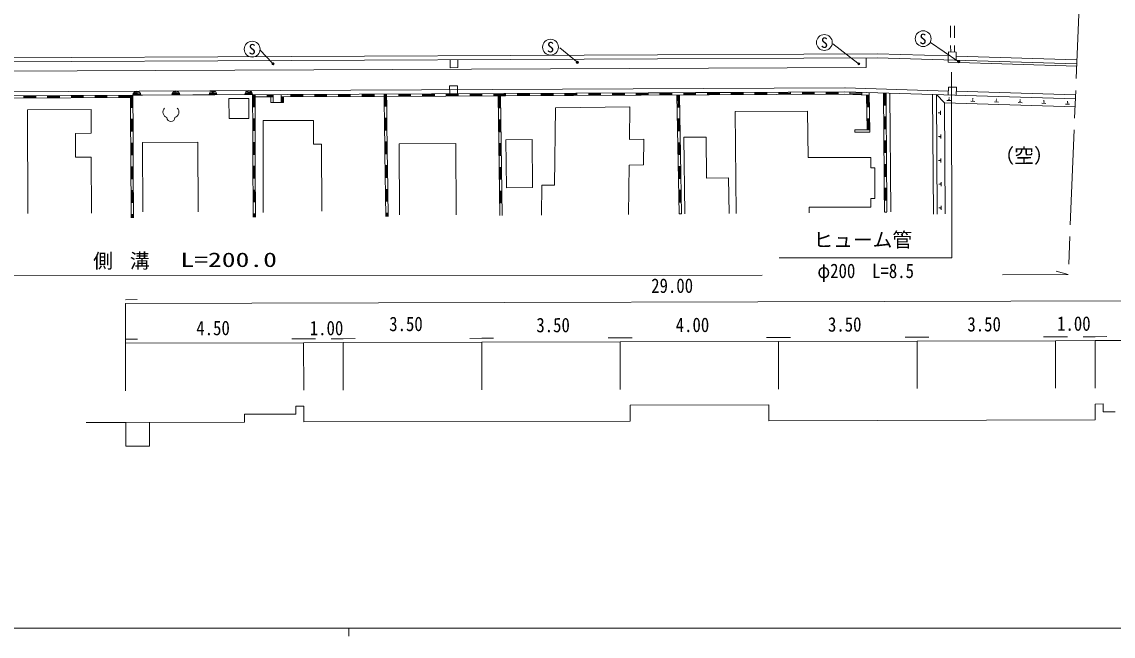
# Model space of a CAD drawing. Units: millimetres, scale not verified. Extents: x 40000 to 680000, y 20000 to 380000.
# Drawn here: x 126632 to 264739, y 204000 to 281682 of the extents above; entities that cross this region are included whole.
import ezdxf
from ezdxf.enums import TextEntityAlignment as Align

# ---------------------------------------------------------------- set-up
doc = ezdxf.new("R2010")
doc.units = ezdxf.units.MM
doc.header["$LTSCALE"] = 1000
doc.linetypes.add('CHAIN', pattern=[18.5, 12, -1.5, 3.5, -1.5])
for name, color, linetype, lineweight in [('M-BGD', 7, 'Continuous', 13), ('M-BMK', 2, 'CHAIN', 13), ('M-STR-HTXT', 7, 'Continuous', 13), ('M-STR-STRC', 7, 'Continuous', 13), ('M-TTL-BAND', 7, 'Continuous', 13)]:
    doc.layers.add(name, color=color, linetype=linetype, lineweight=lineweight)
doc.styles.add('ＭＳ ゴシック', font='')
doc.styles.get('ＭＳ ゴシック').set_extended_font_data('MS Gothic')

msp = doc.modelspace()

# ---------------------------------------------------------------- linework, layer by layer
at = {"layer": 'M-BGD'}
for p, q in [((244174, 281186), (244174, 279686)), ((244675, 281177), (244675, 279677)), ((234870, 277634), (93470, 276996)), ((243865, 277368), (234870, 277634)), ((243884, 277869), (243857, 276867)), ((244886, 277841), (243884, 277869)), ((244174, 278686), (244175, 277859)), ((244675, 278677), (244675, 277851)), ((244858, 276840), (244886, 277841)), ((234861, 277133), (93471, 276495)), ((180823, 276889), (180826, 275887)), ((181828, 275890), (181825, 276892)), ((233469, 277130), (233472, 275918)), ((260135, 276389), (234861, 277133)), ((243857, 276867), (243847, 276566)), ((260125, 276089), (243847, 276566)), ((260153, 276890), (244867, 277340)), ((233472, 275918), (93475, 275293)), ((180826, 275887), (181828, 275890)), ((181774, 273596), (180772, 273593)), ((180772, 273593), (180785, 272592)), ((181786, 272594), (181774, 273596)), ((230785, 273316), (93492, 272699)), ((205886, 272709), (93493, 272198)), ((140391, 272111), (125346, 272044)), ((126889, 272049), (126888, 272349)), ((128391, 272253), (126888, 272249)), ((128391, 272153), (126889, 272149)), ((128391, 272053), (128391, 272353)), ((129894, 272067), (129893, 272367)), ((131396, 272271), (129893, 272267)), ((131396, 272171), (129894, 272167)), ((131396, 272071), (131395, 272371)), ((132899, 272075), (132898, 272375)), ((134401, 272279), (132898, 272275)), ((134401, 272179), (132898, 272175)), ((134401, 272079), (134400, 272379)), ((135904, 272093), (135903, 272393)), ((137405, 272297), (135903, 272293)), ((137406, 272197), (135903, 272193)), ((137406, 272097), (137405, 272397)), ((138908, 272101), (138908, 272401)), ((140391, 272305), (138908, 272301)), ((140391, 272205), (138908, 272201)), ((140391, 272415), (140392, 270862)), ((140491, 272414), (140492, 270861)), ((140591, 272413), (140592, 270861)), ((140692, 272413), (155840, 272482)), ((140692, 272413), (140693, 270860)), ((140693, 272425), (141686, 272487)), ((140707, 272529), (141658, 272594)), ((141686, 272487), (140707, 272529)), ((140756, 272658), (141536, 272787)), ((141658, 272594), (140756, 272658)), ((141536, 272787), (140975, 272867)), ((140975, 272867), (141359, 272504)), ((145625, 272447), (146618, 272509)), ((145639, 272550), (146590, 272616)), ((146618, 272509), (145639, 272550)), ((145688, 272680), (146467, 272808)), ((146590, 272616), (145688, 272680)), ((146467, 272808), (145907, 272888)), ((145907, 272888), (146291, 272526)), ((150331, 272499), (151316, 272550)), ((150351, 272624), (151275, 272675)), ((151316, 272550), (150351, 272624)), ((150455, 272793), (151124, 272853)), ((151275, 272675), (150455, 272793)), ((151124, 272853), (150733, 272951)), ((150733, 272951), (150993, 272538)), ((154845, 272529), (155838, 272531)), ((154892, 272618), (155809, 272647)), ((155838, 272531), (154892, 272618)), ((155809, 272647), (154944, 272789)), ((154944, 272789), (155686, 272779)), ((155686, 272779), (155214, 272874)), ((155214, 272874), (155396, 272569)), ((155840, 272485), (155841, 270932)), ((155940, 272484), (155941, 270932)), ((156040, 272484), (156041, 270931)), ((156140, 272483), (156141, 270930)), ((158442, 272194), (156140, 272184)), ((157683, 272188), (157682, 272489)), ((158441, 272391), (157682, 272389)), ((158441, 272291), (157682, 272289)), ((158142, 272193), (158145, 271492)), ((158440, 272493), (158445, 271493)), ((159440, 272498), (159445, 271498)), ((172494, 272256), (159441, 272199)), ((159542, 272198), (159543, 271498)), ((159642, 272198), (159643, 271499)), ((159741, 272200), (159745, 271499)), ((160688, 272206), (160687, 272507)), ((162189, 272411), (160687, 272407)), ((162190, 272311), (160687, 272307)), ((162190, 272210), (162189, 272511)), ((163692, 272214), (163692, 272515)), ((165194, 272419), (163692, 272415)), ((165195, 272319), (163692, 272315)), ((165195, 272218), (165194, 272519)), ((166697, 272233), (166697, 272533)), ((168199, 272437), (166697, 272433)), ((168200, 272337), (166697, 272333)), ((168200, 272237), (168199, 272537)), ((169702, 272241), (169701, 272541)), ((171204, 272445), (169702, 272441)), ((171204, 272345), (169702, 272341)), ((171205, 272245), (171204, 272545)), ((172491, 272560), (172505, 271007)), ((172591, 272560), (172606, 271007)), ((172692, 272560), (172706, 271008)), ((172792, 272560), (172806, 271008)), ((187857, 272326), (172793, 272260)), ((174335, 272264), (174334, 272565)), ((175837, 272468), (174335, 272464)), ((175837, 272368), (174335, 272364)), ((175838, 272268), (175837, 272569)), ((177340, 272282), (177339, 272583)), ((178842, 272486), (177339, 272482)), ((178842, 272386), (177340, 272382)), ((178842, 272286), (178842, 272587)), ((180345, 272290), (180344, 272591)), ((181847, 272494), (180344, 272490)), ((181847, 272394), (180345, 272390)), ((181847, 272294), (181846, 272595)), ((183350, 272308), (183349, 272609)), ((184852, 272512), (183349, 272508)), ((184852, 272412), (183349, 272408)), ((184852, 272312), (184851, 272613)), ((186355, 272316), (186354, 272617)), ((187857, 272521), (186354, 272516)), ((187857, 272420), (186354, 272416)), ((186916, 272318), (187116, 257183)), ((187016, 272318), (187040, 270796)), ((187116, 272318), (187140, 270796)), ((187216, 272318), (187417, 257194)), ((187857, 272320), (187856, 272621)), ((230787, 272515), (187857, 272326)), ((189359, 272334), (189359, 272635)), ((190861, 272539), (189359, 272535)), ((190862, 272438), (189359, 272434)), ((190862, 272338), (190861, 272639)), ((192364, 272342), (192364, 272643)), ((193866, 272557), (192364, 272543)), ((193867, 272456), (192364, 272442)), ((193867, 272356), (193866, 272657)), ((195369, 272360), (195368, 272661)), ((196871, 272565), (195369, 272561)), ((196871, 272464), (195369, 272460)), ((196872, 272364), (196871, 272665)), ((198374, 272368), (198373, 272669)), ((199876, 272583), (198374, 272569)), ((199876, 272482), (198374, 272468)), ((199877, 272382), (199876, 272683)), ((201379, 272386), (201378, 272687)), ((202881, 272591), (201378, 272587)), ((202881, 272491), (201379, 272486)), ((202881, 272390), (202881, 272691)), ((204384, 272404), (204383, 272705)), ((205886, 272609), (204383, 272605)), ((205886, 272509), (204384, 272505)), ((207388, 272713), (205886, 272709)), ((205886, 272408), (205886, 272709)), ((211895, 272735), (207388, 272713)), ((207389, 272412), (207388, 272713)), ((208891, 272617), (207388, 272613)), ((208891, 272517), (207389, 272513)), ((208891, 272416), (208890, 272717)), ((209542, 272418), (209823, 257384)), ((209642, 272418), (209677, 270906)), ((209743, 272419), (209777, 270906)), ((209843, 272429), (210123, 257385)), ((210394, 272430), (210393, 272731)), ((211896, 272635), (210393, 272631)), ((211896, 272535), (210393, 272531)), ((213398, 272739), (211895, 272735)), ((211896, 272434), (211895, 272735)), ((214900, 272743), (213398, 272739)), ((213399, 272438), (213398, 272739)), ((214900, 272643), (213398, 272639)), ((214901, 272543), (213398, 272539)), ((216403, 272757), (214900, 272743)), ((214901, 272442), (214900, 272743)), ((230786, 272815), (216403, 272757)), ((216403, 272456), (216403, 272757)), ((217905, 272661), (216403, 272657)), ((217906, 272561), (216403, 272557)), ((217906, 272461), (217905, 272761)), ((219408, 272465), (219408, 272765)), ((220910, 272679), (219408, 272665)), ((220911, 272579), (219408, 272565)), ((220911, 272479), (220910, 272779)), ((222413, 272483), (222412, 272783)), ((223915, 272687), (222413, 272683)), ((223915, 272587), (222413, 272583)), ((223916, 272487), (223915, 272787)), ((225418, 272491), (225417, 272791)), ((226920, 272705), (225418, 272691)), ((226920, 272605), (225418, 272591)), ((226921, 272505), (226920, 272805)), ((228423, 272509), (228422, 272809)), ((229925, 272713), (228422, 272709)), ((229925, 272613), (228423, 272609)), ((229925, 272513), (229925, 272813)), ((233842, 272423), (230777, 272515)), ((259956, 271952), (230786, 272815)), ((243887, 272931), (230805, 273316)), ((231428, 272497), (231427, 272797)), ((232930, 272651), (231427, 272697)), ((232930, 272551), (231428, 272597)), ((232931, 272451), (232930, 272751)), ((233542, 272432), (233623, 268035)), ((233642, 272432), (233666, 270920)), ((233742, 272433), (233766, 270920)), ((233841, 272733), (233925, 267735)), ((235694, 272678), (235773, 262141)), ((235795, 272659), (235799, 271156)), ((235895, 272669), (235899, 271156)), ((235995, 272669), (236073, 262142)), ((236496, 272650), (236606, 257646)), ((241885, 272494), (241986, 257380)), ((242386, 272476), (242486, 257381)), ((242386, 272476), (243400, 271447)), ((243896, 273431), (243868, 272430)), ((244898, 273404), (243896, 273431)), ((243970, 272029), (243969, 272129)), ((244870, 272402), (244898, 273404)), ((259975, 272453), (244879, 272903)), ((140392, 270862), (140403, 269359)), ((140392, 270862), (140693, 270860)), ((140693, 270860), (140704, 269358)), ((155342, 271979), (152842, 271968)), ((152842, 271968), (152853, 269468)), ((155342, 271979), (155353, 269479)), ((155841, 270932), (155852, 269430)), ((155841, 270932), (156141, 270930)), ((156141, 270930), (156153, 269428)), ((158145, 271492), (158445, 271493)), ((158445, 271493), (159445, 271498)), ((159445, 271498), (159745, 271499)), ((172505, 271007), (172806, 271008)), ((172505, 271007), (172529, 269505)), ((172806, 271008), (172830, 269506)), ((186940, 270795), (187240, 270796)), ((194161, 270815), (194057, 261038)), ((194161, 270815), (203556, 270940)), ((203556, 270940), (203517, 266813)), ((209576, 270906), (209877, 270907)), ((233566, 270920), (233866, 270921)), ((235999, 271157), (235699, 271156)), ((243400, 271447), (243488, 257394)), ((259919, 270950), (243400, 271447)), ((243710, 271738), (244211, 271719)), ((243900, 271879), (244030, 271879)), ((243950, 272029), (243990, 272029)), ((246715, 271646), (247216, 271627)), ((246905, 271787), (247025, 271787)), ((246955, 271937), (246985, 271937)), ((246975, 271937), (246975, 272037)), ((249710, 271554), (250211, 271545)), ((249910, 271705), (250031, 271695)), ((249960, 271845), (249990, 271845)), ((249970, 271845), (249980, 271945)), ((252716, 271472), (253216, 271453)), ((252905, 271612), (253026, 271603)), ((252955, 271763), (252985, 271753)), ((252975, 271763), (252975, 271853)), ((255711, 271379), (256212, 271361)), ((255901, 271520), (256031, 271521)), ((255950, 271671), (255990, 271671)), ((255970, 271671), (255970, 271761)), ((258716, 271287), (259207, 271279)), ((258906, 271428), (259026, 271428)), ((258955, 271578), (258986, 271579)), ((258965, 271578), (258965, 271669)), ((135398, 270589), (127331, 270553)), ((127331, 270553), (127389, 257454)), ((135398, 270589), (135411, 267589)), ((140403, 269359), (140417, 264852)), ((140403, 269359), (140704, 269358)), ((140504, 269359), (140505, 267856)), ((140604, 269358), (140605, 267856)), ((140704, 269358), (140718, 264850)), ((155353, 269479), (152853, 269468)), ((155852, 269430), (155866, 264922)), ((155852, 269430), (156153, 269428)), ((155952, 269429), (155954, 267927)), ((156052, 269428), (156054, 267926)), ((156153, 269428), (156167, 264920)), ((172529, 269505), (172830, 269506)), ((172529, 269505), (172582, 264997)), ((172630, 269505), (172644, 268003)), ((172730, 269505), (172744, 268003)), ((172830, 269506), (172882, 264998)), ((209600, 269403), (209901, 269404)), ((209701, 269404), (209725, 267901)), ((209801, 269404), (209825, 267901)), ((226045, 270369), (216900, 270334)), ((216900, 270334), (217045, 257444)), ((226045, 270369), (226141, 264519)), ((233600, 269417), (233900, 269418)), ((233700, 269418), (233724, 268035)), ((233800, 269418), (233824, 268036)), ((236013, 269654), (235713, 269653)), ((235813, 269654), (235827, 268151)), ((235913, 269654), (235927, 268151)), ((242703, 270173), (242602, 270173)), ((242703, 270193), (242703, 270153)), ((242803, 270233), (242803, 270113)), ((242902, 270424), (242904, 269923)), ((163553, 269217), (157153, 269189)), ((157153, 269189), (157189, 257554)), ((163553, 269217), (163563, 266217)), ((172543, 268002), (172844, 268003)), ((186954, 269293), (187254, 269294)), ((187054, 269293), (187078, 267791)), ((187154, 269293), (187178, 267791)), ((233924, 268036), (232031, 268011)), ((232031, 268011), (232032, 267710)), ((236027, 268152), (235727, 268151)), ((135411, 267589), (133411, 267580)), ((133411, 267580), (133424, 264580)), ((140405, 267857), (140705, 267855)), ((155853, 267927), (156154, 267925)), ((186978, 267790), (187278, 267791)), ((187872, 266771), (191197, 266820)), ((187872, 266771), (187948, 260681)), ((191197, 266820), (191274, 260720)), ((203517, 266813), (205330, 266838)), ((205330, 266838), (205299, 263602)), ((209624, 267901), (209925, 267902)), ((210398, 267082), (210524, 257386)), ((213233, 267079), (210398, 267082)), ((213233, 267079), (213296, 261911)), ((233925, 267735), (232032, 267710)), ((236031, 266649), (235731, 266648)), ((235831, 266649), (235845, 265146)), ((235931, 266649), (235945, 265147)), ((242721, 267168), (242620, 267168)), ((242721, 267188), (242721, 267148)), ((242821, 267228), (242821, 267108)), ((242920, 267419), (242932, 266918)), ((140416, 266354), (140717, 266353)), ((140516, 266354), (140518, 264851)), ((140616, 266353), (140618, 264851)), ((148913, 266450), (141913, 266418)), ((141913, 266418), (141940, 257640)), ((148913, 266450), (148940, 257672)), ((155865, 266425), (156165, 266423)), ((155965, 266424), (155966, 264921)), ((156065, 266423), (156066, 264921)), ((163563, 266217), (164563, 266220)), ((164563, 266220), (164589, 257724)), ((172568, 266500), (172868, 266501)), ((172668, 266500), (172682, 264998)), ((172768, 266500), (172782, 264998)), ((181567, 266298), (174367, 266267)), ((174367, 266267), (174407, 257258)), ((181567, 266298), (181607, 257289)), ((186992, 266288), (187292, 266289)), ((187092, 266288), (187116, 264786)), ((187192, 266289), (187216, 264786)), ((209659, 266399), (209959, 266399)), ((209759, 266399), (209783, 264896)), ((209859, 266399), (209883, 264897)), ((135424, 264589), (133424, 264580)), ((135424, 264589), (135456, 257489)), ((140417, 264852), (140462, 256919)), ((140417, 264852), (140718, 264850)), ((140718, 264850), (140729, 263348)), ((155866, 264922), (155910, 256989)), ((155866, 264922), (156167, 264920)), ((156167, 264920), (156178, 263418)), ((172582, 264997), (172882, 264998)), ((172582, 264997), (172693, 257065)), ((172882, 264998), (172906, 263496)), ((187016, 264786), (187316, 264786)), ((209683, 264896), (209983, 264897)), ((234053, 264541), (226141, 264519)), ((234053, 264541), (234057, 263228)), ((236045, 265147), (235745, 265146)), ((242749, 264163), (242649, 264163)), ((242749, 264183), (242749, 264143)), ((242849, 264223), (242849, 264103)), ((242938, 264414), (242950, 263913)), ((140429, 263349), (140729, 263348)), ((140529, 263349), (140540, 261846)), ((140629, 263348), (140641, 261846)), ((140729, 263348), (140762, 256917)), ((155877, 263420), (156178, 263418)), ((155978, 263419), (155989, 261916)), ((156078, 263418), (156089, 261916)), ((156178, 263418), (156211, 256987)), ((172606, 263495), (172906, 263496)), ((172706, 263495), (172730, 261993)), ((172806, 263496), (172830, 261993)), ((172906, 263496), (172993, 257066)), ((187030, 263283), (187330, 263284)), ((187130, 263283), (187154, 261781)), ((187230, 263284), (187254, 261781)), ((203486, 263578), (203423, 257327)), ((203486, 263578), (205299, 263602)), ((209707, 263394), (210007, 263395)), ((209807, 263394), (209841, 261892)), ((209907, 263394), (209941, 261892)), ((234057, 263228), (234588, 263230)), ((234588, 263230), (234598, 259333)), ((236059, 263644), (235759, 263644)), ((235859, 263644), (235873, 262141)), ((235959, 263644), (235973, 262142)), ((140440, 261847), (140741, 261845)), ((155889, 261917), (156189, 261915)), ((172630, 261993), (172930, 261993)), ((187054, 261781), (187354, 261782)), ((192445, 261024), (192405, 257238)), ((192445, 261024), (194057, 261038)), ((209741, 261891), (210041, 261892)), ((216041, 261938), (213296, 261911)), ((216041, 261938), (216123, 257441)), ((236073, 262142), (235773, 262141)), ((235773, 262141), (235777, 260639)), ((236073, 262142), (236077, 260640)), ((242767, 261158), (242667, 261158)), ((242767, 261178), (242767, 261138)), ((242867, 261219), (242867, 261098)), ((242966, 261409), (242968, 260908)), ((140442, 260344), (140742, 260343)), ((140542, 260344), (140553, 258841)), ((140642, 260343), (140653, 258841)), ((155890, 260414), (156191, 260413)), ((155990, 260414), (156002, 258911)), ((156090, 260413), (156102, 258911)), ((172644, 260490), (172944, 260491)), ((172744, 260491), (172768, 258988)), ((172844, 260491), (172868, 258988)), ((187078, 260278), (187378, 260279)), ((187178, 260279), (187192, 258776)), ((187278, 260279), (187292, 258776)), ((187948, 260681), (191274, 260720)), ((209765, 260389), (210065, 260390)), ((209865, 260389), (209899, 258887)), ((209965, 260390), (209999, 258887)), ((236077, 260640), (235777, 260639)), ((235777, 260639), (235805, 257644)), ((235877, 260639), (235891, 259137)), ((235977, 260639), (235991, 259137)), ((236077, 260640), (236105, 257645)), ((140453, 258842), (140753, 258840)), ((155901, 258912), (156202, 258910)), ((172668, 258988), (172968, 258989)), ((187092, 258776), (187392, 258777)), ((209799, 258887), (210099, 258887)), ((234598, 259333), (234077, 259332)), ((234077, 259332), (234080, 258250)), ((236091, 259137), (235791, 259136)), ((242984, 258404), (242986, 257904)), ((140454, 257339), (140755, 257338)), ((140554, 257339), (140562, 256918)), ((140655, 257338), (140662, 256917)), ((155903, 257409), (156203, 257408)), ((156003, 257409), (156010, 256988)), ((156103, 257408), (156111, 256988)), ((172682, 257485), (172982, 257486)), ((172782, 257486), (172793, 257065)), ((172882, 257486), (172893, 257065)), ((209823, 257384), (210123, 257385)), ((234080, 258250), (226258, 258229)), ((226258, 258229), (226259, 257538)), ((236105, 257635), (235805, 257634)), ((242785, 258153), (242685, 258153)), ((242785, 258173), (242785, 258133)), ((242885, 258214), (242885, 258094)), ((159808, 232080), (154800, 232066)), ((154800, 232066), (154803, 231065)), ((161311, 232084), (159808, 232080)), ((162310, 233088), (161308, 233085)), ((161308, 233085), (161309, 232584)), ((161309, 232584), (161311, 232084)), ((162315, 231085), (162310, 233088)), ((221156, 233245), (203627, 233198)), ((203627, 233198), (203633, 231195)), ((221156, 233245), (221161, 231242)), ((262473, 233355), (263475, 233358)), ((262478, 231352), (262473, 233355)), ((263475, 233358), (263476, 232857)), ((263476, 232857), (263477, 232356)), ((263477, 232356), (264980, 232360)), ((136773, 231016), (134770, 231011)), ((139778, 231024), (136773, 231016)), ((154803, 231065), (139778, 231024)), ((139778, 231024), (139786, 228020)), ((142791, 228028), (142783, 231032)), ((162315, 231085), (203633, 231195)), ((221161, 231242), (262478, 231352)), ((139786, 228020), (142791, 228028))]:
    msp.add_line(p, q, dxfattribs=at)
for centre, radius, start, end in [((141191, 272416), 500, 0.27988, 180.27988), ((146123, 272438), 500, 0.27988, 180.27988), ((150824, 272459), 500, 0.27988, 180.27988), ((155340, 272479), 500, 0.27988, 180.27988), ((145222, 270271), 728, 135.80252, 252.28366), ((145779, 270271), 728, 287.72986, 44.211), ((145501, 269577), 501, 180.00684, 0.00668)]:
    msp.add_arc(centre, radius, start, end, dxfattribs=at)
at = {"layer": 'M-BMK'}
msp.add_line((260548, 286497), (259058, 249724), dxfattribs=at)
at = {"layer": 'M-STR-HTXT'}
for p, q in [((244304, 251857), (244292, 275305)), ((222468, 251839), (244304, 251857)), ((257510, 250147), (259058, 249724)), ((59300, 249588), (220301, 249662)), ((259058, 249724), (250728, 249676)), ((139737, 246550), (141239, 246554)), ((139738, 246049), (284975, 246437)), ((139738, 246049), (139768, 235031)), ((202352, 241709), (200850, 241705)), ((202352, 241709), (203855, 241713)), ((222385, 241762), (220883, 241758)), ((222385, 241762), (223888, 241766)), ((239914, 241809), (238411, 241805)), ((239914, 241809), (241416, 241813)), ((257442, 241856), (255940, 241852)), ((257442, 241856), (258945, 241860)), ((262450, 241869), (260948, 241865)), ((262450, 241869), (263953, 241873)), ((139750, 241542), (141253, 241546)), ((162288, 241101), (139752, 241041)), ((162287, 241602), (160785, 241598)), ((162287, 241602), (163790, 241606)), ((162288, 241101), (167297, 241114)), ((162288, 241101), (162304, 235091)), ((167295, 241615), (165793, 241611)), ((167295, 241615), (168798, 241619)), ((167297, 241114), (184825, 241161)), ((167297, 241114), (167313, 235104)), ((184824, 241662), (183321, 241658)), ((184824, 241662), (186326, 241666)), ((184825, 241161), (202354, 241208)), ((184825, 241161), (184841, 235151)), ((202354, 241208), (222386, 241261)), ((202354, 241208), (202370, 235198)), ((222386, 241261), (239915, 241308)), ((222386, 241261), (222402, 235252)), ((239915, 241308), (257444, 241355)), ((239915, 241308), (239931, 235298)), ((257444, 241355), (262452, 241368)), ((257444, 241355), (257460, 235345)), ((262452, 241368), (284988, 241428)), ((262452, 241368), (262468, 235359))]:
    msp.add_line(p, q, dxfattribs=at)
at = {"layer": 'M-STR-STRC'}
for p, q in [((245069, 276730), (241627, 279065)), ((158318, 276478), (156811, 278107)), ((196810, 276671), (194732, 278388)), ((232439, 276456), (229267, 278901)), ((158388, 276338), (158458, 276409)), ((196891, 276541), (196961, 276611)), ((232530, 276336), (232599, 276406)), ((245159, 276610), (245229, 276680))]:
    msp.add_line(p, q, dxfattribs=at)
for centre, radius in [((240694, 279553), 1002), ((155779, 278234), 1002), ((193530, 278485), 1002), ((228195, 279069), 1002), ((158418, 276368), 140), ((158418, 276368), 110), ((158418, 276368), 80.1), ((158418, 276368), 50.1), ((158418, 276368), 20), ((196931, 276571), 140), ((196931, 276571), 110), ((196931, 276571), 80.1), ((196931, 276571), 50.1), ((196931, 276571), 20), ((232559, 276366), 140), ((232559, 276366), 110), ((232559, 276366), 80.1), ((232559, 276366), 50.1), ((232559, 276366), 20), ((245199, 276640), 140), ((245199, 276640), 110), ((245199, 276640), 80.1), ((245199, 276640), 50.1), ((245199, 276640), 20)]:
    msp.add_circle(centre, radius, dxfattribs=at)
at = {"layer": 'M-TTL-BAND'}
for p, q in [((40000, 205000), (579000, 205000)), ((168000, 205000), (168000, 204000))]:
    msp.add_line(p, q, dxfattribs=at)

# ---------------------------------------------------------------- texts
at = {"layer": 'M-BGD', "style": 'ＭＳ ゴシック'}
msp.add_text('（空）', height=1833, rotation=0.153, dxfattribs=at).set_placement((249719, 263287), align=Align.BOTTOM_LEFT)
at = {"layer": 'M-STR-HTXT', "style": 'ＭＳ ゴシック'}
for s, p in [('ヒューム管', (226795, 252651)), ('側', (135657, 249986)), ('溝', (140305, 249989))]:
    msp.add_text(s, height=1833, rotation=0.027, dxfattribs=at).set_placement(p, align=Align.BOTTOM_LEFT)
for s, rotation, width, p in [('L=200.0', 0.027, 1.4, (146697, 250129)), ('φ200\u3000L=8.5', 0.027, 0.85, (227315, 248727)), ('29.00', 0.153, 0.85, (206282, 246847)), ('4.50', 0.153, 0.85, (148718, 241498)), ('1.00', 0.153, 0.85, (163076, 241490)), ('3.50', 0.153, 0.85, (173129, 242015)), ('3.50', 0.153, 0.85, (191747, 241873)), ('4.00', 0.153, 0.85, (209384, 241896)), ('3.50', 0.153, 0.85, (228651, 241955)), ('3.50', 0.153, 0.85, (246295, 241976)), ('1.00', 0.153, 0.85, (257646, 242059))]:
    msp.add_text(s, height=1833, rotation=rotation, dxfattribs=dict(at, width=width)).set_placement(p, align=Align.BOTTOM_LEFT)
at = {"layer": 'M-STR-STRC', "style": 'ＭＳ ゴシック'}
for p in [(193534, 278481), (228195, 279048), (240667, 279525), (155779, 278223)]:
    msp.add_text('S', height=1320, rotation=359, dxfattribs=at).set_placement(p, align=Align.MIDDLE_CENTER)

doc.saveas('drawing.dxf')
